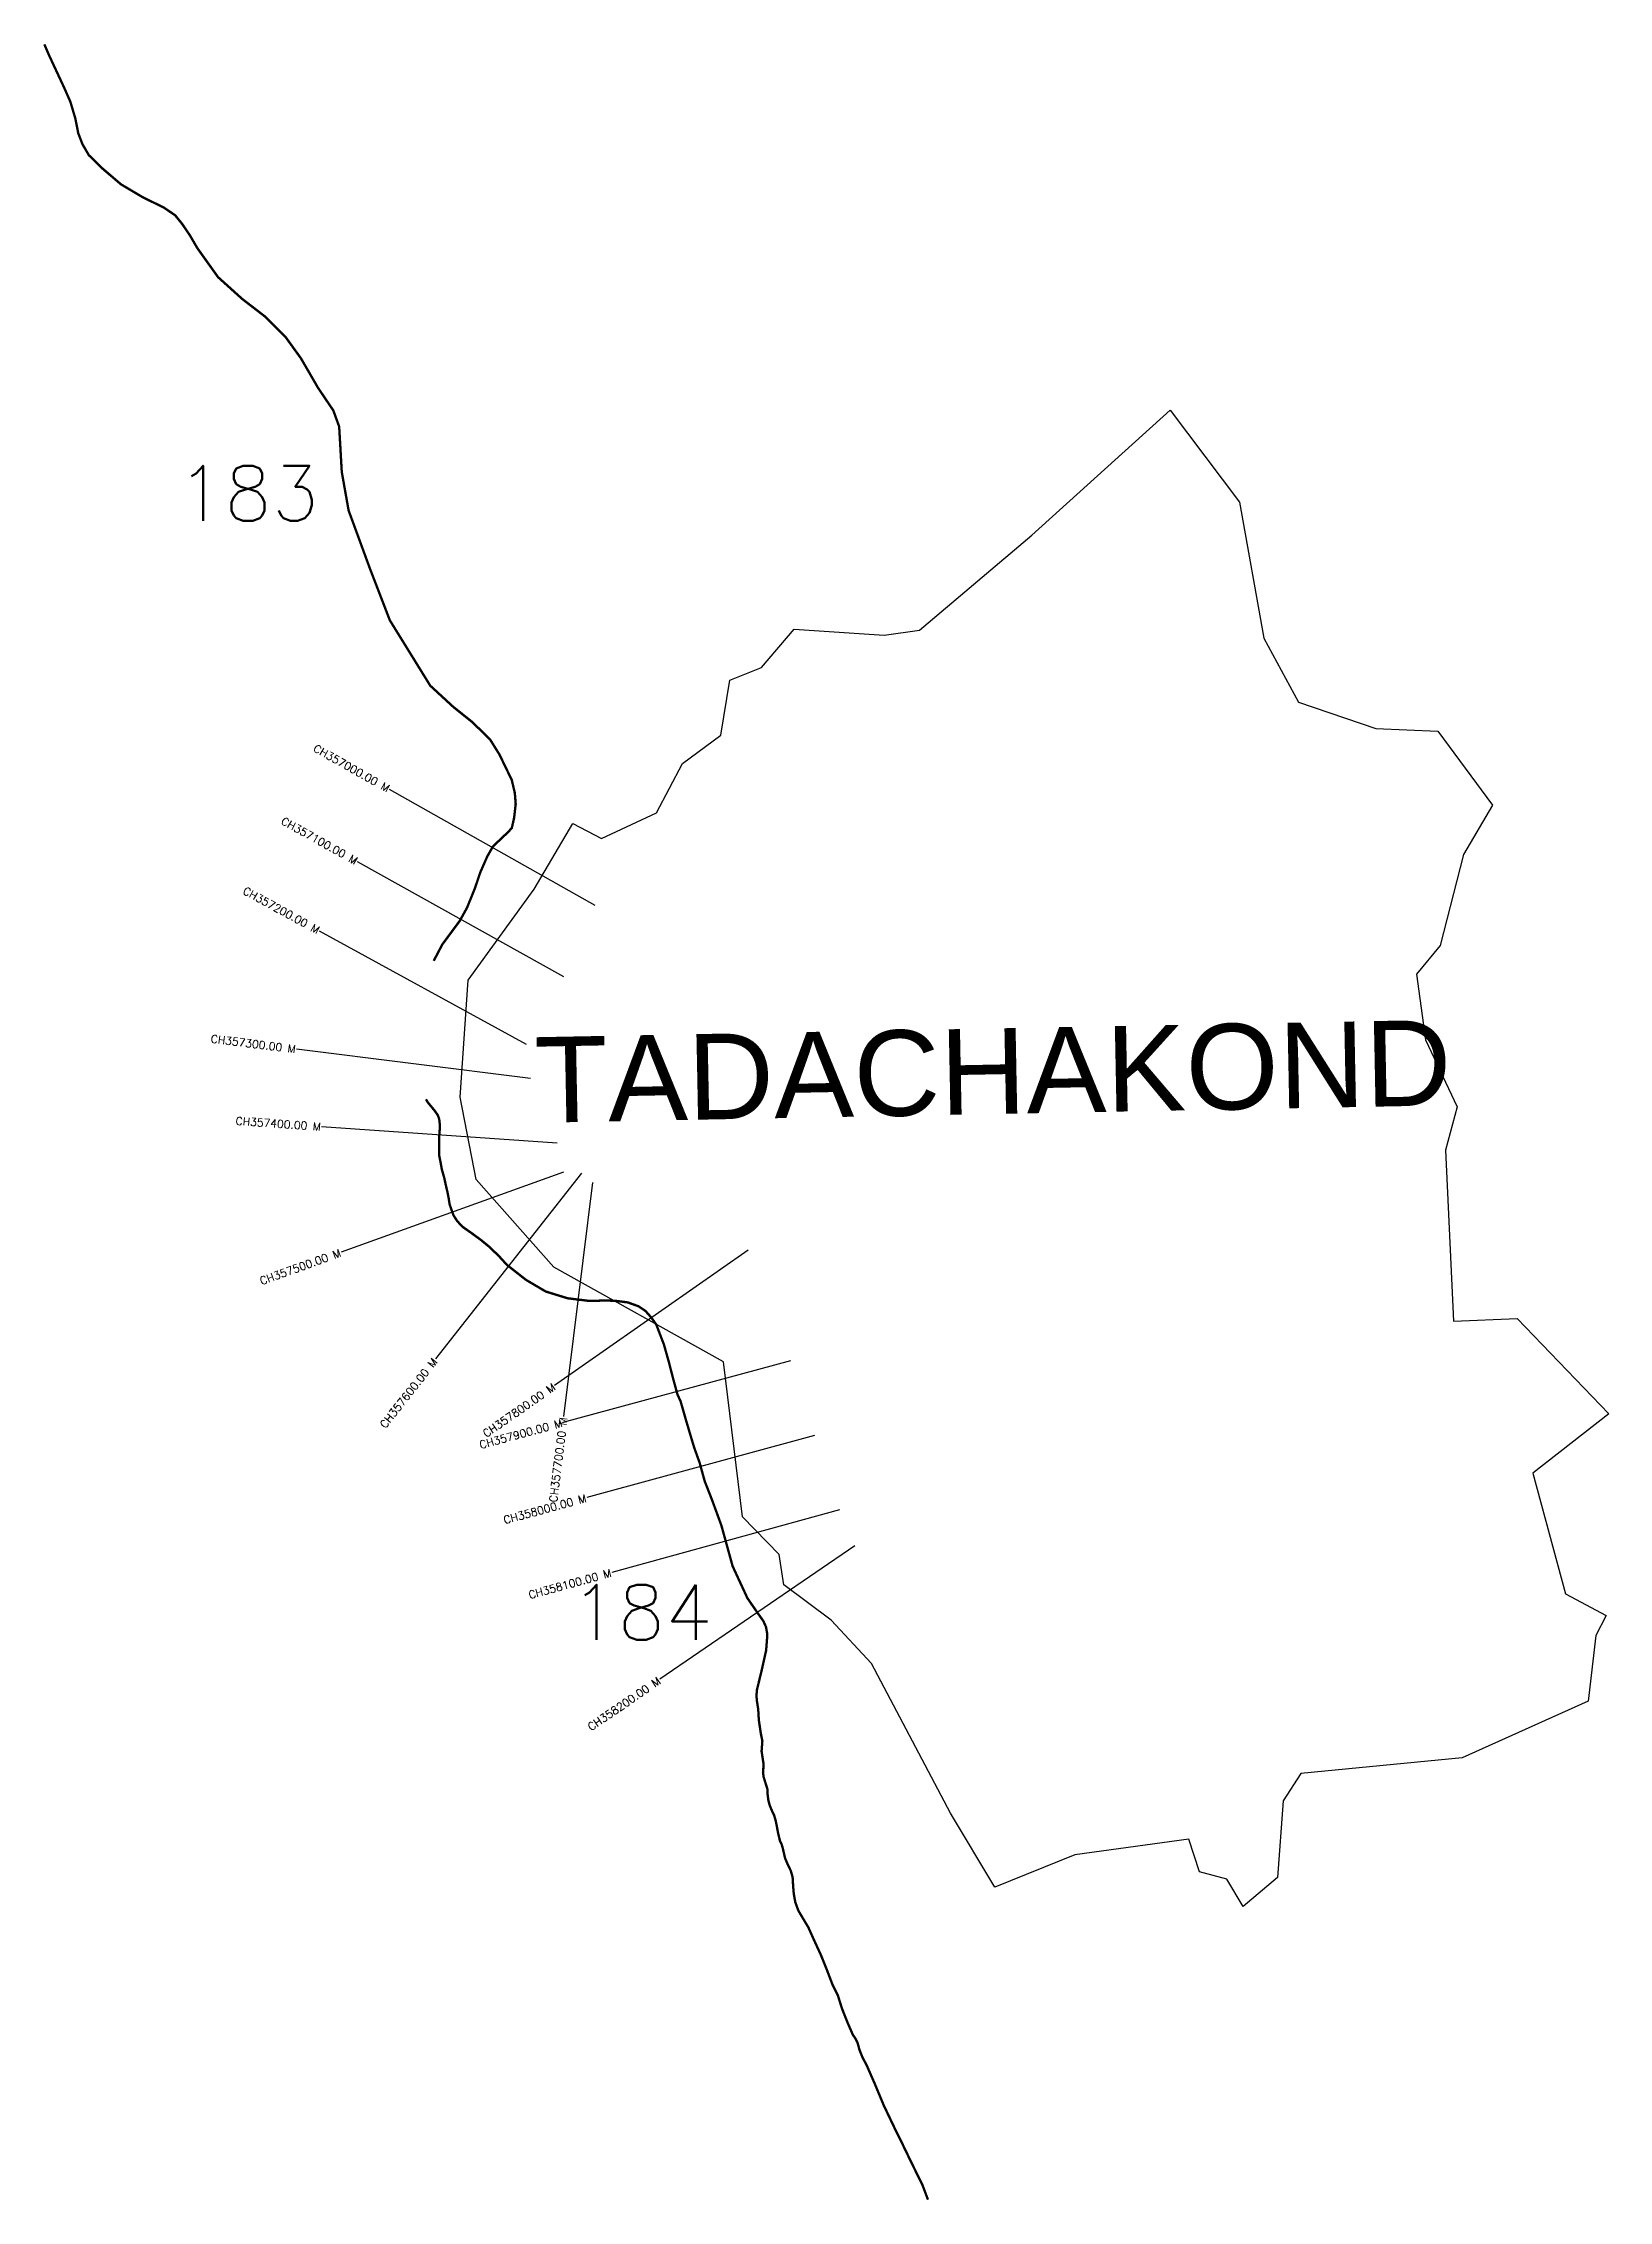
# Model space of a CAD drawing. Header units: metres. Extents: x 296176 to 298165, y 1974539 to 1977281.
import ezdxf
from ezdxf.enums import TextEntityAlignment as Align

# ---------------------------------------------------------------- set-up
doc = ezdxf.new("R2010")
doc.units = ezdxf.units.M
doc.header["$MEASUREMENT"] = 0
for name, color, linetype in [('CS', 134, 'Continuous'), ('CSMark', 6, 'Continuous'), ('NATURALLY PROTECTED', 3, 'Continuous'), ('VILLAGE NAME', 250, 'Continuous')]:
    doc.layers.add(name, color=color, linetype=linetype)
doc.styles.get("Standard").update_dxf_attribs({"font": 'simplex.shx'})

msp = doc.modelspace()

# ---------------------------------------------------------------- linework, layer by layer
at = {"color": 6, "flags": 128}
for points in [[(297696.1, 1976697.8), (297726.7, 1976524.9), (297770.9, 1976443.8), (297869.1, 1976410.2), (297948, 1976406.8), (298017.2, 1976312.9), (297980.7, 1976250.3), (297950.8, 1976134.6), (297920.8, 1976098), (297932.2, 1976014.7), (297972.4, 1975929.3), (297957.8, 1975874.3), (297968, 1975657.3), (298048.7, 1975660.5), (298165.2, 1975539.3), (298068.7, 1975463.9), (298110.2, 1975310.7), (298161.6, 1975283.2), (298148.5, 1975257.7), (298138.7, 1975174.4), (297978.7, 1975102.2), (297773.9, 1975082.4), (297751.2, 1975047.5), (297744, 1974950.4), (297700.5, 1974913.5), (297679.8, 1974948.1), (297645.3, 1974957.6), (297631.6, 1974999), (297486.8, 1974979), (297385.2, 1974937.8), (297328.7, 1975032), (297228.2, 1975222.1), (297177.3, 1975277.2), (297116.8, 1975322.3), (297111.2, 1975360.6), (297064.6, 1975408.4), (297040.2, 1975605.4), (296824.7, 1975725.7), (296726, 1975837), (296705.8, 1975941.7), (296715.7, 1976090.5), (296799.8, 1976206), (296848.9, 1976289.7), (296885.4, 1976270.4), (296955, 1976302.9), (296988.4, 1976365.9), (297036.9, 1976401.7), (297048.4, 1976471.5), (297088.8, 1976487.9), (297129.9, 1976536.6), (297244.3, 1976528.7), (297289.5, 1976535.1), (297432.2, 1976655.9), (297608, 1976814.6)], [(297608, 1976814.6), (297696.1, 1976697.8)]]:
    msp.add_lwpolyline(points, dxfattribs=at)
at = {"layer": 'CS'}
for p, q in [((296877.3, 1976185.3), (296615.9, 1976332.6)), ((296837.3, 1976094.8), (296575.2, 1976240.7)), ((296790.1, 1976008.7), (296526.9, 1976152.7)), ((296795.3, 1975965.6), (296497.6, 1976002.7)), ((296828.9, 1975883.2), (296529.7, 1975904.2)), ((296836.9, 1975846.6), (296554.7, 1975744.8)), ((296859.7, 1975845.1), (296674.4, 1975609.2)), ((296874, 1975833.5), (296837.2, 1975535.8)), ((297071.7, 1975747.5), (296825.8, 1975575.6)), ((297125.6, 1975606.7), (296836.1, 1975528.2)), ((297156.1, 1975511.8), (296866.6, 1975432.9)), ((297187.8, 1975417.4), (296898.5, 1975337.9)), ((297207, 1975371.7), (296959.6, 1975202.1))]:
    msp.add_line(p, q, dxfattribs=at)
at = {"layer": 'NATURALLY PROTECTED', "const_width": 3, "flags": 128}
for points in [[(296177.4, 1977279.6), (296183.5, 1977265.5), (296202.2, 1977225.4), (296210.5, 1977206.6), (296216.8, 1977185.4), (296220.5, 1977166.6), (296225.8, 1977152.8), (296234, 1977138.7), (296251.3, 1977121.8), (296274.8, 1977101.7), (296302.3, 1977085.4), (296329.2, 1977072.2), (296343.6, 1977062.4), (296352.6, 1977051.3), (296362.4, 1977036.8), (296371.9, 1977020.5), (296398.1, 1976983.8), (296428.9, 1976956), (296457.2, 1976934.2), (296484.4, 1976907), (296503.5, 1976880.5), (296525.3, 1976842.9), (296544.6, 1976814.3), (296552, 1976793.9), (296553.4, 1976769.7), (296555.3, 1976736.3), (296564, 1976687.3), (296591.1, 1976613.4), (296616.4, 1976547.7), (296667.7, 1976464.7), (296697.1, 1976437.6), (296721.6, 1976418), (296743.9, 1976396), (296755.7, 1976377.1), (296771.3, 1976344.8), (296775.2, 1976328.2), (296776.3, 1976314.3), (296774.3, 1976296.8), (296771.4, 1976283.9), (296766.8, 1976278.8), (296747.4, 1976260.4), (296740.2, 1976247.7), (296731.2, 1976227.2), (296724.4, 1976207), (296714.5, 1976182.6), (296705.2, 1976165.8), (296683.1, 1976135.9), (296672.7, 1976116.1), (296672.3, 1976114.9)], [(296662.3, 1975939.1), (296664.6, 1975935.2), (296673, 1975925), (296677.1, 1975919.3), (296679.1, 1975914.1), (296679.8, 1975907.7), (296679.7, 1975899.5), (296678.9, 1975888.3), (296679, 1975880.8), (296679, 1975873.3), (296679.2, 1975867.3), (296681, 1975858.2), (296682.4, 1975850.1), (296685.5, 1975839.3), (296687.4, 1975830.5), (296689.4, 1975821.9), (296691, 1975814.2), (296692.3, 1975805.7), (296694.7, 1975798.7), (296697.3, 1975791.6), (296702, 1975784.3), (296708.7, 1975777.1), (296720.4, 1975768.9), (296731.9, 1975760.5), (296743.4, 1975751.1), (296755.6, 1975739.1), (296759.1, 1975735.3), (296765.1, 1975728.7), (296789.4, 1975709.6), (296814.5, 1975694.8), (296842.4, 1975686.2), (296870.5, 1975682.8), (296885.9, 1975683.3), (296891.1, 1975683.4), (296903.1, 1975683), (296918.6, 1975681), (296932.3, 1975676.1), (296941.2, 1975670.1), (296948.7, 1975661.6), (296954.9, 1975652.8), (296964.6, 1975627.5), (296971, 1975604.8), (296976.1, 1975584.9), (296980.3, 1975569.6), (296981.9, 1975563.8), (296985.8, 1975555.3), (296993.4, 1975528.8), (297002.9, 1975497), (297010, 1975477.2), (297016.4, 1975453.9), (297025.8, 1975429.9), (297037.7, 1975397.3), (297051.9, 1975345.8), (297070.7, 1975305.2), (297084.6, 1975285), (297091, 1975276), (297094.3, 1975268.6), (297095.7, 1975260.8), (297095.7, 1975254.6), (297094.5, 1975238.9), (297089.2, 1975215.1), (297082.7, 1975188.2), (297082.2, 1975180.8), (297082.9, 1975173.7), (297084.4, 1975164.1), (297085.2, 1975150.4), (297087.7, 1975133.4), (297089.7, 1975123.5), (297088.7, 1975110.8), (297089.7, 1975104.2), (297091.1, 1975095), (297090.9, 1975088.1), (297090.5, 1975083.9), (297091.2, 1975078.3), (297093.5, 1975070.8), (297096.2, 1975062.3), (297096.3, 1975056.4), (297097.3, 1975048.5), (297098.8, 1975042.6), (297101.2, 1975036.5), (297104.7, 1975029), (297106.8, 1975021.7), (297109.9, 1975005.7), (297112, 1974996.9), (297114.1, 1974992.6), (297115.5, 1974987.9), (297118.6, 1974974.5), (297122.3, 1974966), (297125.7, 1974959), (297128.1, 1974950.9), (297128.8, 1974939.2), (297129.6, 1974929.6), (297131.5, 1974918.9), (297135.4, 1974908.2), (297142.1, 1974896.9), (297148.1, 1974886.9), (297155.1, 1974871.2), (297164, 1974851.9), (297172.1, 1974831.7), (297179.1, 1974813.3), (297185.6, 1974800.5), (297190.7, 1974784.1), (297198.4, 1974764.7), (297204.7, 1974750.3), (297208, 1974745.5), (297210.7, 1974740), (297213, 1974731.5), (297216.6, 1974722.3), (297222.5, 1974711), (297232.6, 1974687.9), (297244, 1974660.5), (297258.9, 1974629.3), (297268.1, 1974610.7), (297279.2, 1974587.7), (297293, 1974559.7), (297300.1, 1974540.8)]]:
    msp.add_lwpolyline(points, dxfattribs=at)

# ---------------------------------------------------------------- texts
at = {"char_height": 70, "attachment_point": 1}
for s, insert in [('183', (296346.2, 1976744.1)), ('184', (296846, 1975322.3))]:
    msp.add_mtext_dynamic_manual_height_columns(s, width=95.172, gutter_width=1, heights=[0], dxfattribs=dict(at, insert=insert))
at = {"layer": 'CSMark'}
for s, rotation, p in [('CH357000.00 M', 330.5972, (296615.1, 1976333.1)), ('CH357100.00 M', 330.8879, (296574.3, 1976241.2)), ('CH357200.00 M', 331.313, (296526.1, 1976153.2)), ('CH357300.00 M', 352.9097, (296496.6, 1976002.8)), ('CH357400.00 M', 356.0014, (296528.7, 1975904.2)), ('CH357500.00 M', 19.8407, (296553.7, 1975744.5)), ('CH357600.00 M', 51.8509, (296673.8, 1975608.4)), ('CH357800.00 M', 34.9618, (296825, 1975575)), ('CH357900.00 M', 15.1648, (296835.1, 1975528)), ('CH357700.00 M', 82.9585, (296837.1, 1975534.8)), ('CH358000.00 M', 15.2555, (296865.7, 1975432.6)), ('CH358100.00 M', 15.3704, (296897.5, 1975337.6)), ('CH358200.00 M', 34.4254, (296958.7, 1975201.5))]:
    msp.add_text(s, height=10, rotation=rotation, dxfattribs=at).set_placement(p, align=Align.MIDDLE_RIGHT)
at = {"layer": 'VILLAGE NAME', "insert": (296799.4, 1976017.9), "char_height": 108.748, "attachment_point": 1, "rotation": 1.1028}
msp.add_mtext_dynamic_manual_height_columns('{\\fArial|b0|i0|c0|p34;TADACHAKOND}', width=1571.314, gutter_width=543.7, heights=[0], dxfattribs=at)

doc.saveas('drawing.dxf')
